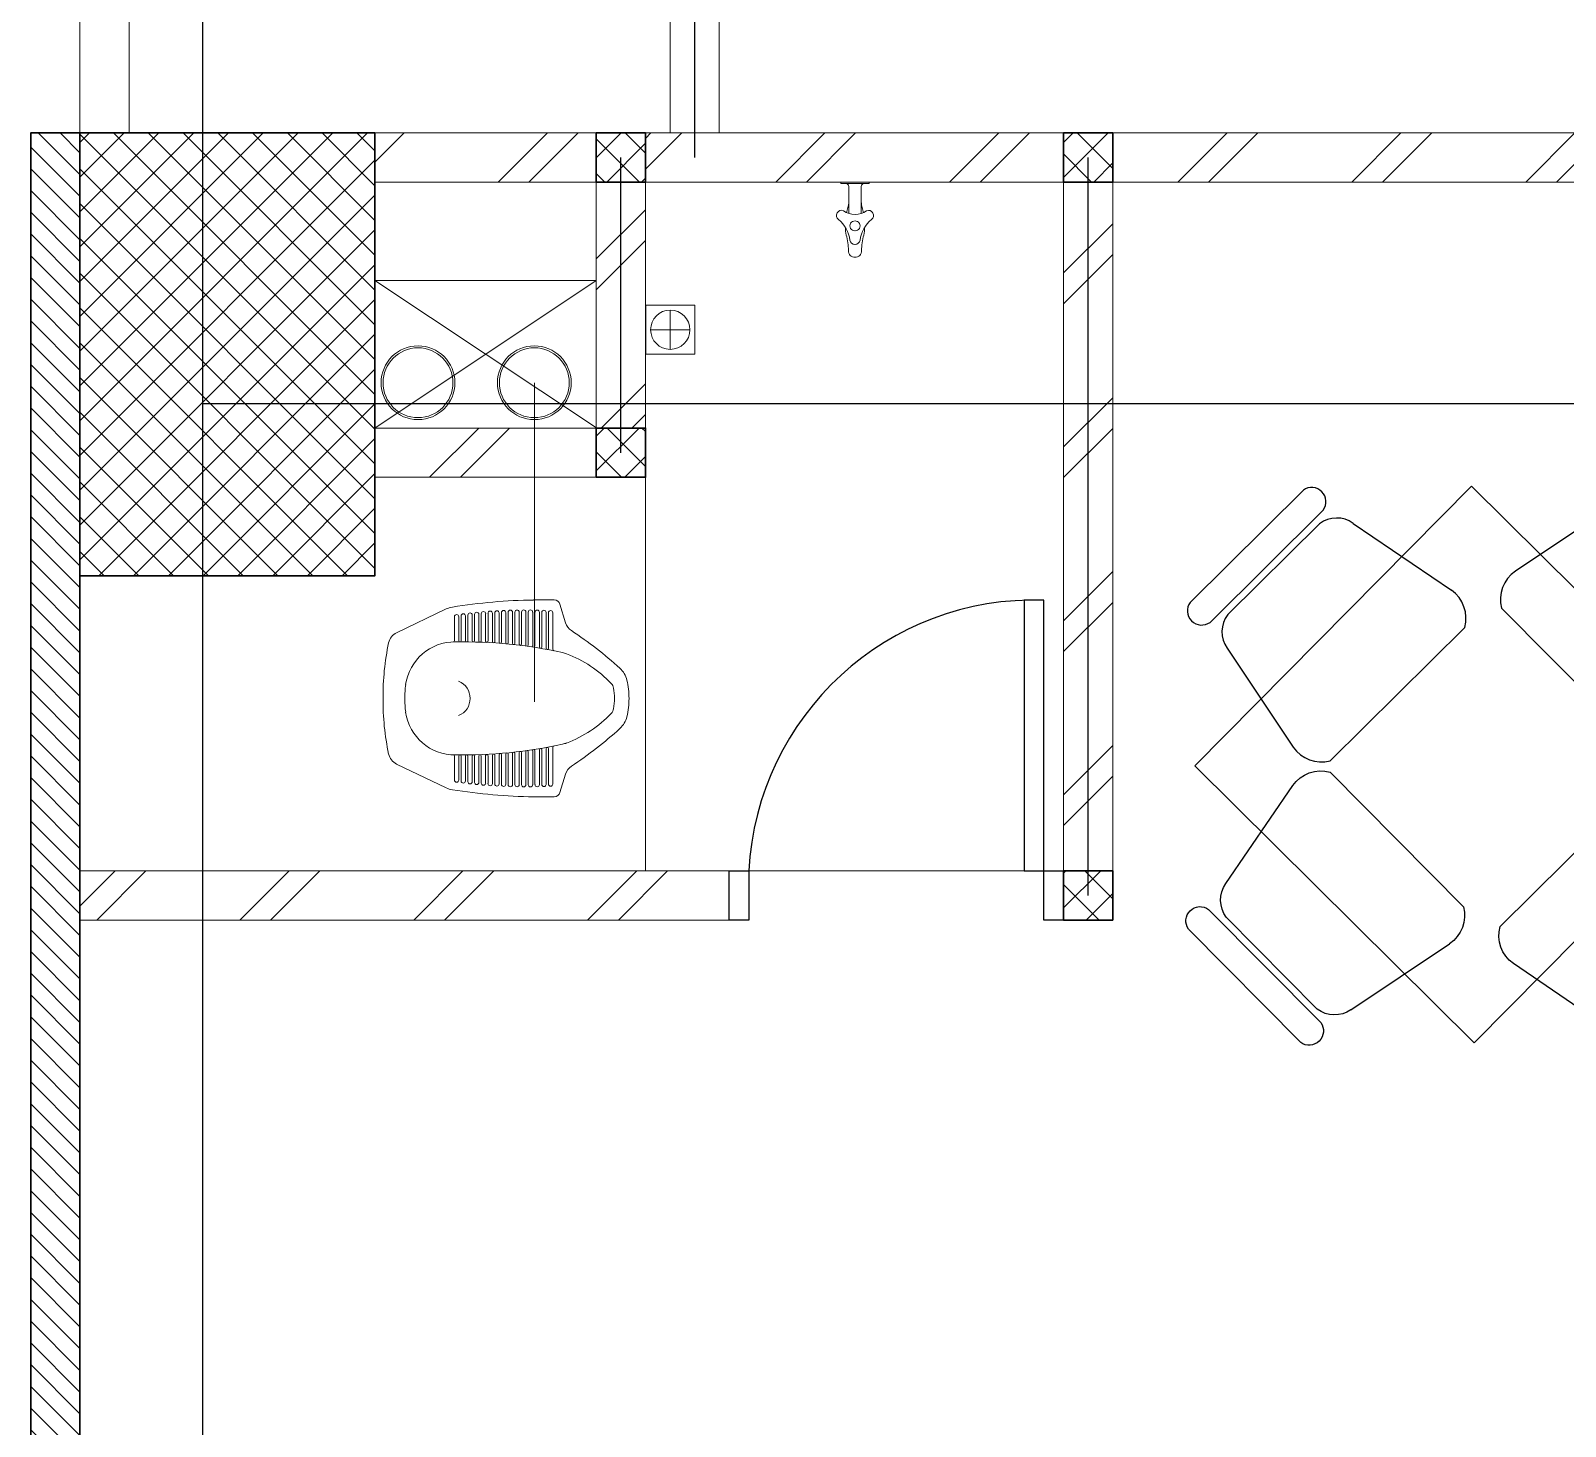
# Model space of a CAD drawing. Header units: millimetres. Extents: x -324 to 75, y -297 to 70.
# Drawn here: x -85.456 to -82.336, y 0.796 to 3.633 of the extents above; entities that cross this region are included whole.
import ezdxf

# ---------------------------------------------------------------- set-up
doc = ezdxf.new("R2010")
doc.units = ezdxf.units.MM
doc.layers.get('defpoints').update_dxf_attribs({"color": 1})
for name, color, linetype, lineweight in [('ars', 11, 'Continuous', 0), ('KOL', 1, 'Continuous', 30), ('KOLOM', 4, 'Continuous', 9), ('lan', 7, 'Continuous', 15), ('SANITAIR', 15, 'Continuous', 9), ('tem', 5, 'Continuous', 20), ('u', 6, 'Continuous', 20)]:
    doc.layers.add(name, color=color, linetype=linetype, lineweight=lineweight)
doc.layers.add('as', color=1, linetype='Continuous', plot=False)
doc.layers.add('FURNITURE', color=68, linetype='Continuous')
doc.layers.add('Kusen', color=30, linetype='Continuous')
doc.styles.add('ATTR', font='romans.shx', dxfattribs={"width": 0.8, "height": 0.56})

# ---------------------------------------------------------------- blocks, each defined once
blk = doc.blocks.new("k1'")
at = {"layer": 'ars'}
h = blk.add_hatch(dxfattribs=at)
h.set_pattern_fill('_USER', color=256, scale=0.05, angle=45, double=1, pattern_type=0)
h.set_pattern_definition([(45, (0, -5), (-0.03535534, 0.03535534), []), (135, (0, -5), (-0.03535534, -0.03535534), [])])
h.paths.add_polyline_path([(-0.3, -0.45), (0.3, -0.45), (0.3, 0.45), (-0.3, 0.45)])
at = {"layer": 'KOL'}
blk.add_lwpolyline([(-0.3, -0.45), (0.3, -0.45), (0.3, 0.45), (-0.3, 0.45)], close=True, dxfattribs=at)
blk = doc.blocks.new('KRAN ATAS')
for p, q in [((-0.0198, 0), (0, 0)), ((-0.0198, -0.0015), (-0.0198, 0)), ((0.0198, 0), (0, 0)), ((0.0198, -0.0015), (0.0198, 0)), ((-0.0193, -0.002), (0, -0.002)), ((-0.0087, -0.006), (-0.0087, -0.0441)), ((0.0193, -0.002), (0, -0.002)), ((0.0087, -0.006), (0.0087, -0.0441))]:
    blk.add_line(p, q)
for centre, radius, start, end in [((-0.0193, -0.0015), 0.0005, 180, 270), ((-0.0127, -0.006), 0.004, 0, 90), ((0.0127, -0.006), 0.004, 90, 180), ((0.0193, -0.0015), 0.0005, 270, 0), ((-0.0188, -0.0464), 0.00682, 67.5786, 152.7397), ((0, -0.0187), 0.0268, 232.9628, 307.0372), ((0.0743, -0.0604), 0.0878, 163.7486, 168.4446), ((-0.0388, -0.0275), 0.03, 343.7486, 0), ((0.0388, -0.0275), 0.03, 180, 196.2514), ((-0.0743, -0.0604), 0.0878, 11.5554, 16.2514), ((0.0188, -0.0464), 0.00682, 27.2603, 112.4214), ((-0.0191, -0.047), 0.00682, 147.2603, 232.4214), ((-0.0514, -0.0871), 0.0447, 7.4918, 50.9581), ((0.0743, -0.0604), 0.0878, 182.0552, 189.0251), ((-0.0004, -0.0613), 0.0068, 86.5771, 273.4229), ((0.0004, -0.0613), 0.0068, 266.5771, 93.4229), ((0.0514, -0.0871), 0.0447, 129.0419, 172.5082), ((-0.0743, -0.0604), 0.0878, 350.9749, 357.9448), ((0.0191, -0.047), 0.00682, 307.5786, 32.7397), ((-0.0892, -0.0965), 0.08, 0.3555, 16.2023), ((-0.0003, -0.0804), 0.00682, 187.5786, 272.7397), ((0.0003, -0.0804), 0.00682, 267.2603, 352.4214), ((0.0892, -0.0965), 0.08, 163.7977, 179.6445), ((-0.0004, -0.0965), 0.0088, 176.8553, 272.6444), ((0.0004, -0.0965), 0.0088, 267.3556, 3.1447)]:
    blk.add_arc(centre, radius, start, end)
blk = doc.blocks.new('AVOOR')
blk.add_lwpolyline([(-21.8185, -71.5914), (-21.9185, -71.5914), (-21.9185, -71.4914), (-21.8185, -71.4914)], close=True)
for points in [[(-21.8685, -71.5014), (-21.8685, -71.5814)], [(-21.9085, -71.5414), (-21.8285, -71.5414)]]:
    blk.add_lwpolyline(points)
blk.add_circle((-21.8685, -71.5414), 0.04)
blk = doc.blocks.new('CL J D')
for p, q in [((0.306, 0.1938), (0.3479, 0.1938)), ((0.0275, 0.1273), (0.1283, 0.1756)), ((0.145, 0.1598), (0.145, 0.1109)), ((0.1539, 0.1598), (0.1539, 0.1111)), ((0.1587, 0.1615), (0.1587, 0.1111)), ((0.1676, 0.1615), (0.1676, 0.1111)), ((0.1723, 0.1631), (0.1723, 0.1111)), ((0.1812, 0.1631), (0.1812, 0.1109)), ((0.186, 0.1645), (0.186, 0.1109)), ((0.1949, 0.1645), (0.1949, 0.1105)), ((0.1996, 0.1657), (0.1996, 0.1105)), ((0.2085, 0.1657), (0.2085, 0.11)), ((0.2133, 0.1667), (0.2133, 0.11)), ((0.2222, 0.1667), (0.2222, 0.1092)), ((0.2269, 0.1676), (0.2269, 0.1092)), ((0.2358, 0.1676), (0.2358, 0.1082)), ((0.2406, 0.1682), (0.2406, 0.1082)), ((0.2495, 0.1682), (0.2495, 0.107)), ((0.2542, 0.1687), (0.2542, 0.107)), ((0.2631, 0.1687), (0.2631, 0.1056)), ((0.2679, 0.169), (0.2679, 0.1056)), ((0.2768, 0.169), (0.2768, 0.104)), ((0.2815, 0.1692), (0.2815, 0.104)), ((0.2904, 0.1692), (0.2904, 0.1022)), ((0.2952, 0.1691), (0.2952, 0.1022)), ((0.3041, 0.1691), (0.3041, 0.1003)), ((0.3088, 0.1689), (0.3088, 0.1003)), ((0.3177, 0.1689), (0.3177, 0.0981)), ((0.3225, 0.1685), (0.3225, 0.0981)), ((0.3314, 0.1685), (0.3314, 0.0957)), ((0.3361, 0.1679), (0.3361, 0.0957)), ((0.345, 0.1679), (0.345, 0.093)), ((0.3709, 0.1476), (0.3594, 0.1853)), ((0.145, -0.1722), (0.145, -0.1234)), ((0.1539, -0.1722), (0.1539, -0.1236)), ((0.1587, -0.174), (0.1587, -0.1236)), ((0.1676, -0.174), (0.1676, -0.1236)), ((0.1723, -0.1756), (0.1723, -0.1236)), ((0.1812, -0.1756), (0.1812, -0.1234)), ((0.186, -0.177), (0.186, -0.1234)), ((0.1949, -0.177), (0.1949, -0.123)), ((0.1996, -0.1782), (0.1996, -0.123)), ((0.2085, -0.1782), (0.2085, -0.1224)), ((0.2133, -0.1792), (0.2133, -0.1224)), ((0.2222, -0.1792), (0.2222, -0.1216)), ((0.2269, -0.18), (0.2269, -0.1216)), ((0.2358, -0.18), (0.2358, -0.1206)), ((0.2406, -0.1807), (0.2406, -0.1206)), ((0.2495, -0.1807), (0.2495, -0.1195)), ((0.2542, -0.1812), (0.2542, -0.1195)), ((0.2631, -0.1812), (0.2631, -0.1181)), ((0.2679, -0.1815), (0.2679, -0.1181)), ((0.2768, -0.1815), (0.2768, -0.1165)), ((0.2815, -0.1816), (0.2815, -0.1165)), ((0.2904, -0.1816), (0.2904, -0.1147)), ((0.2952, -0.1816), (0.2952, -0.1147)), ((0.3041, -0.1816), (0.3041, -0.1127)), ((0.3088, -0.1813), (0.3088, -0.1127)), ((0.3177, -0.1813), (0.3177, -0.1105)), ((0.3225, -0.1809), (0.3225, -0.1105)), ((0.3314, -0.1809), (0.3314, -0.1081)), ((0.3361, -0.1803), (0.3361, -0.1081)), ((0.345, -0.1803), (0.345, -0.1055)), ((0.0275, -0.1398), (0.1283, -0.188)), ((0.3709, -0.16), (0.3594, -0.1977)), ((0.306, -0.2062), (0.3479, -0.2062))]:
    blk.add_line(p, q)
for centre, radius, start, end in [((0.3183, -0.8979), 1.0917, 90.6447, 99.3564), ((0.3479, 0.1818), 0.012, 16.9837, 90), ((0.1462, 0.1381), 0.0415, 97.4366, 115.5884), ((0.1495, 0.1598), 0.00445, 0, 180), ((0.1631, 0.1615), 0.00445, 0, 180), ((0.1768, 0.1631), 0.00445, 0, 180), ((0.1904, 0.1645), 0.00445, 0, 180), ((0.2041, 0.1657), 0.00445, 0, 180), ((0.2177, 0.1667), 0.00445, 0, 180), ((0.2314, 0.1676), 0.00445, 0, 180), ((0.245, 0.1682), 0.00445, 0, 180), ((0.2587, 0.1687), 0.00445, 0, 180), ((0.2723, 0.169), 0.00445, 0, 180), ((0.286, 0.1692), 0.00445, 0, 180), ((0.2996, 0.1691), 0.00445, 0, 180), ((0.3133, 0.1689), 0.00445, 0, 180), ((0.3269, 0.1685), 0.00445, 0, 180), ((0.3406, 0.1679), 0.00445, 0, 180), ((0.0403, 0.1006), 0.0297, 115.5884, 167.907), ((0.3992, 0.1563), 0.0297, 196.9837, 236.587), ((-0.0629, -0.5443), 0.8096, 47.7542, 56.587), ((0.5098, 0), 0.5098, 167.907, 180.7001), ((0.1458, 0.0077), 0.1009, 89.3646, 171.9631), ((0.1427, 0.1109), 0.00237, 271.7186, 0), ((0.1639, -0.8282), 0.9369, 77.6038, 91.0419), ((0.1563, 0.1111), 0.00237, 180, 0), ((0.17, 0.1111), 0.00237, 180, 0), ((0.1836, 0.1109), 0.00237, 180, 0), ((0.1973, 0.1105), 0.00237, 180, 0), ((0.2109, 0.11), 0.00237, 180, 0), ((0.2246, 0.1092), 0.00237, 180, 0), ((0.2382, 0.1082), 0.00237, 180, 0), ((0.2519, 0.107), 0.00237, 180, 0), ((0.2655, 0.1056), 0.00237, 180, 0), ((0.2792, 0.104), 0.00237, 180, 0), ((0.2928, 0.1022), 0.00237, 180, 0), ((0.3064, 0.1003), 0.00237, 180, 0), ((0.3201, 0.0981), 0.00237, 180, 0), ((0.3337, 0.0957), 0.00237, 180, 0), ((0.3474, 0.093), 0.00237, 180, 258.7357), ((0.3518, 0.0291), 0.0593, 68.9695, 77.1263), ((0.2831, -0.1497), 0.2509, 43.8785, 68.9695), ((0.4495, 0.0199), 0.0475, 13.4838, 47.7542), ((0.1995, 0.0001), 0.1551, 171.9445, 182.3259), ((0.1409, -0.0052), 0.0359, 358.3993, 69.7102), ((0.4511, 0.0118), 0.0178, 9.3054, 43.8785), ((0.3402, -0.0063), 0.1302, 0.0418, 9.3054), ((0.3402, -0.0063), 0.1598, 0.034, 13.4838), ((0.5098, -0.0125), 0.5098, 179.2999, 192.093), ((0.1995, -0.0125), 0.1551, 177.6741, 188.0555), ((0.1409, -0.0072), 0.0359, 290.2898, 1.6007), ((0.4511, -0.0243), 0.0178, 316.1215, 350.6946), ((0.3402, -0.0061), 0.1302, 350.6946, 359.9582), ((0.3402, -0.0061), 0.1598, 346.5162, 359.966), ((0.1458, -0.0202), 0.1009, 188.0369, 270.6354), ((0.2831, 0.1372), 0.2509, 291.0305, 316.1215), ((0.4495, -0.0323), 0.0475, 312.2458, 346.5162), ((-0.0629, 0.5318), 0.8096, 303.413, 312.2458), ((0.0403, -0.113), 0.0297, 192.093, 244.4116), ((0.1427, -0.1234), 0.00237, 0, 88.2814), ((0.1639, 0.8157), 0.9369, 268.9581, 282.3962), ((0.1563, -0.1236), 0.00237, 0, 180), ((0.17, -0.1236), 0.00237, 0, 180), ((0.1836, -0.1234), 0.00237, 0, 180), ((0.1973, -0.123), 0.00237, 0, 180), ((0.2109, -0.1224), 0.00237, 0, 180), ((0.2246, -0.1216), 0.00237, 0, 180), ((0.2382, -0.1206), 0.00237, 0, 180), ((0.2519, -0.1195), 0.00237, 0, 180), ((0.2655, -0.1181), 0.00237, 0, 180), ((0.2792, -0.1165), 0.00237, 0, 180), ((0.2928, -0.1147), 0.00237, 0, 180), ((0.3064, -0.1127), 0.00237, 0, 180), ((0.3201, -0.1105), 0.00237, 0, 180), ((0.3337, -0.1081), 0.00237, 0, 180), ((0.3474, -0.1055), 0.00237, 101.2643, 180), ((0.3518, -0.0415), 0.0593, 282.8737, 291.0305), ((0.3992, -0.1687), 0.0297, 123.413, 163.0163), ((0.1495, -0.1722), 0.00445, 180, 0), ((0.1631, -0.174), 0.00445, 180, 0), ((0.1768, -0.1756), 0.00445, 180, 0), ((0.1904, -0.177), 0.00445, 180, 0), ((0.2041, -0.1782), 0.00445, 180, 0), ((0.2177, -0.1792), 0.00445, 180, 0), ((0.2314, -0.18), 0.00445, 180, 0), ((0.245, -0.1807), 0.00445, 180, 0), ((0.2587, -0.1812), 0.00445, 180, 0), ((0.2723, -0.1815), 0.00445, 180, 0), ((0.286, -0.1816), 0.00445, 180, 0), ((0.2996, -0.1816), 0.00445, 180, 0), ((0.3133, -0.1813), 0.00445, 180, 0), ((0.3269, -0.1809), 0.00445, 180, 0), ((0.3406, -0.1803), 0.00445, 180, 0), ((0.1462, -0.1506), 0.0415, 244.4116, 262.5634), ((0.3183, 0.8854), 1.0917, 260.6436, 269.3553), ((0.3479, -0.1942), 0.012, 270, 343.0163)]:
    blk.add_arc(centre, radius, start, end)
blk = doc.blocks.new('P.60')
at = {"layer": 'Kusen'}
for points in [[(1472.8348, 997.5354), (1472.8748, 997.5354), (1472.8748, 997.4354), (1472.8348, 997.4354)], [(1473.4748, 997.5354), (1473.5148, 997.5354), (1473.5148, 997.4354), (1473.4748, 997.4354)], [(1472.8748, 996.8854), (1472.9148, 996.8854), (1472.9148, 997.4354), (1472.8748, 997.4354)]]:
    blk.add_lwpolyline(points, close=True, dxfattribs=at)
blk.add_arc((1472.8948, 997.4658), 0.5808, 268.0266, 356.9943, dxfattribs=at)
blk = doc.blocks.new('Manager Chair')
for p, q in [((6.793595, 0), (-6.793595, 0)), ((6.793595, -2.40006), (-6.793595, -2.40006)), ((5.764665, -3), (-5.250155, -3)), ((-7.308135, -5), (-9.242845, -14.93924)), ((7.82266, -5), (9.757352, -14.93924)), ((-7.822645, -18), (8.337156, -18))]:
    blk.add_line(p, q)
for centre, radius, start, end in [((-6.608415, -1.20003), 1.214231, 98.77222, 261.2278), ((6.608435, -1.20003), 1.214228, 278.7714, 81.22861), ((-4.915795, -5.40289), 2.426032, 97.92188, 170.4409), ((5.430285, -5.40292), 2.42607, 9.559852, 82.07782), ((-6.352795, -15.45813), 2.936262, 169.8216, 239.9611), ((6.867295, -15.45813), 2.936262, 300.0388, 10.17842)]:
    blk.add_arc(centre, radius, start, end)
at = {"style": 'ATTR', "width": 0.8, "flags": 9}
blk.add_attdef('ESTCODE', (0, 0), '', height=0.003816, dxfattribs=at)
blk = doc.blocks.new('mj makan')
blk.add_lwpolyline([(-0.0055, 1.1314), (0.5629, 0.5684), (0, 0), (-0.5684, 0.5629)], close=True)
for p, xscale, yscale, zscale, rotation in [((-0.4923, 1.0685), -0.02383953608250516, 0.02383953608250516, 0.02383953608250516, 44.72219960516194), ((0.4614, 1.0156), -0.02383953608250517, 0.02383953608250517, 0.02383953608250517, 314.7221996051619)]:
    blk.add_blockref('Manager Chair', p, dxfattribs=dict(xscale=xscale, yscale=yscale, zscale=zscale, rotation=rotation))
at = {"extrusion": (0, 0, -1)}
for p, xscale, yscale, zscale, rotation in [((-0.457, 0.1222), -0.02383953608250516, 0.02383953608250516, -0.02383953608250516, 135.277800394838), ((0.4971, 0.0786), -0.0238395360825052, 0.0238395360825052, -0.0238395360825052, 225.2778003948382)]:
    blk.add_blockref('Manager Chair', p, dxfattribs=dict(at, xscale=xscale, yscale=yscale, zscale=zscale, rotation=rotation))
blk = doc.blocks.new('K 10.10')
at = {"layer": 'ars'}
h = blk.add_hatch(dxfattribs=at)
h.set_pattern_fill('_USER', color=256, scale=0.05, angle=45, double=1, pattern_type=0)
h.set_pattern_definition([(45, (0, 0), (-0.035355339, 0.035355339), []), (135, (0, 0), (-0.035355339, -0.035355339), [])])
h.paths.add_polyline_path([(1560.5383, 1380.4069), (1560.6383, 1380.4069), (1560.6383, 1380.5069), (1560.5383, 1380.5069)])
at = {"layer": 'KOL'}
blk.add_lwpolyline([(1560.5383, 1380.4069), (1560.6383, 1380.4069), (1560.6383, 1380.5069), (1560.5383, 1380.5069)], close=True, dxfattribs=at)
blk = doc.blocks.new('A-2')
at = {"layer": 'ars'}
h = blk.add_hatch(dxfattribs=at)
h.set_pattern_fill('ANSI31', color=256, scale=0.25, angle=180, style=0)
h.set_pattern_definition([(135, (-32.84, 5.669545), (0.02209709, 0.02209709), [])])
h.paths.add_polyline_path([(-32.24, -0.1305), (-32.74, -0.1305), (-32.84, -0.1305), (-32.84, 5.6695), (-32.74, 5.6695), (-32.74, -0.0305), (-32.24, -0.0305)])
h = blk.add_hatch(dxfattribs=at)
h.set_pattern_fill('TEMBOK', color=256, scale=0.25)
h.set_pattern_definition([(45, (9.0228, -3.5551), (-0.1767767, 0.1767767), []), (45, (9.0853, -3.5551), (-0.1767767, 0.1767767), [])])
h.paths.add_polyline_path([(-31.69, 5.6695), (-32.14, 5.6695), (-32.14, 5.5695), (-31.69, 5.5695)])
h = blk.add_hatch(dxfattribs=at)
h.set_pattern_fill('TEMBOK', color=256, scale=0.25)
h.set_pattern_definition([(45, (8.1728, -3.5551), (-0.1767767, 0.1767767), []), (45, (8.2353, -3.5551), (-0.1767767, 0.1767767), [])])
h.paths.add_polyline_path([(-30.74, 5.6695), (-31.59, 5.6695), (-31.59, 5.5695), (-30.74, 5.5695)])
h = blk.add_hatch(dxfattribs=at)
h.set_pattern_fill('TEMBOK', color=256, scale=0.25)
h.set_pattern_definition([(45, (7.2228, -3.5551), (-0.1767767, 0.1767767), []), (45, (7.2853, -3.5551), (-0.1767767, 0.1767767), [])])
h.paths.add_polyline_path([(-29.34, 5.6695), (-30.64, 5.6695), (-30.64, 5.5695), (-29.34, 5.5695)])
h = blk.add_hatch(dxfattribs=at)
h.set_pattern_fill('TEMBOK', color=256, scale=0.25)
h.set_pattern_definition([(45, (7.2928, -7.0551), (-0.1767767, 0.1767767), []), (45, (7.3553, -7.0551), (-0.1767767, 0.1767767), [])])
h.paths.add_polyline_path([(-31.69, 5.5695), (-31.59, 5.5695), (-31.59, 5.0695), (-31.69, 5.0695)])
h = blk.add_hatch(dxfattribs=at)
h.set_pattern_fill('TEMBOK', color=256, scale=0.25)
h.set_pattern_definition([(45, (6.3428, -6.1551), (-0.1767767, 0.1767767), []), (45, (6.4053, -6.1551), (-0.1767767, 0.1767767), [])])
h.paths.add_polyline_path([(-30.74, 5.5695), (-30.64, 5.5695), (-30.64, 4.1695), (-30.74, 4.1695)])
h = blk.add_hatch(dxfattribs=at)
h.set_pattern_fill('TEMBOK', color=256, scale=0.25)
h.set_pattern_definition([(45, (9.0228, -2.9551), (-0.1767767, 0.1767767), []), (45, (9.0853, -2.9551), (-0.1767767, 0.1767767), [])])
h.paths.add_polyline_path([(-31.69, 5.0695), (-32.14, 5.0695), (-32.14, 4.9695), (-31.69, 4.9695)])
h = blk.add_hatch(dxfattribs=at)
h.set_pattern_fill('TEMBOK', color=256, scale=0.25)
h.set_pattern_definition([(45, (9.0228, -2.0551), (-0.1767767, 0.1767767), []), (45, (9.0853, -2.0551), (-0.1767767, 0.1767767), [])])
h.paths.add_polyline_path([(-31.42, 4.1695), (-32.74, 4.1695), (-32.74, 4.0695), (-31.42, 4.0695)])
for centre, radius in [((-32.0525, 5.1617), 0.075), ((-32.0525, 5.1617), 0.071), ((-31.816, 5.1617), 0.075), ((-31.816, 5.1617), 0.071)]:
    blk.add_circle(centre, radius, dxfattribs=at)
at = {"layer": 'as'}
for p, q in [((-32.49, 0.1195), (-32.49, 13.2195)), ((-31.49, 5.6195), (-31.49, 7.7195)), ((-31.64, 5.0195), (-31.64, 5.6195)), ((-30.69, 4.1195), (-30.69, 5.6195)), ((-32.49, 5.1195), (41.91, 5.1195))]:
    blk.add_line(p, q, dxfattribs=at)
at = {"layer": 'KOL'}
blk.add_lwpolyline([(-32.24, -0.1305), (-32.74, -0.1305), (-32.84, -0.1305), (-32.84, 5.6695), (-32.74, 5.6695), (-32.74, -0.0305), (-32.24, -0.0305), (-32.24, -0.1305)], dxfattribs=at)
at = {"layer": 'lan'}
for p, q in [((-31.59, 4.9695), (-31.59, 4.1695)), ((-31.38, 4.1695), (-30.82, 4.1695))]:
    blk.add_line(p, q, dxfattribs=at)
for points in [[(-32.74, 5.6695), (-32.64, 5.6695), (-32.64, 7.6695), (-32.74, 7.6695)], [(-31.54, 5.6695), (-31.44, 5.6695), (-31.44, 7.6695), (-31.54, 7.6695)]]:
    blk.add_lwpolyline(points, close=True, dxfattribs=at)
at = {"layer": 'tem'}
for points in [[(-32.14, 5.6695), (-31.69, 5.6695), (-31.69, 5.5695), (-32.14, 5.5695)], [(-30.74, 5.6695), (-31.59, 5.6695), (-31.59, 5.5695), (-30.74, 5.5695)], [(-29.34, 5.6695), (-30.64, 5.6695), (-30.64, 5.5695), (-29.34, 5.5695)], [(-31.69, 5.5695), (-31.59, 5.5695), (-31.59, 5.0695), (-31.69, 5.0695)], [(-30.74, 5.5695), (-30.64, 5.5695), (-30.64, 4.1695), (-30.74, 4.1695)], [(-31.69, 4.9695), (-32.14, 4.9695), (-32.14, 5.0695), (-31.69, 5.0695)], [(-31.42, 4.0695), (-32.74, 4.0695), (-32.74, 4.1695), (-31.42, 4.1695)]]:
    blk.add_lwpolyline(points, close=True, dxfattribs=at)
at = {"layer": 'u'}
for points in [[(-32.14, 5.3695), (-31.6896, 5.07)], [(-32.14, 5.0695), (-31.69, 5.3695)], [(-32.14, 5.3695), (-31.69, 5.3695)], [(-31.816, 5.1617), (-31.816, 4.5132)]]:
    blk.add_lwpolyline(points, dxfattribs=at)
at = {"layer": 'FURNITURE', "rotation": 180}
blk.add_blockref('mj makan', (-29.9105, 4.9515), dxfattribs=at)
at = {"layer": 'KOL'}
blk.add_blockref("k1'", (-32.44, 5.2195), dxfattribs=at)
at = {"layer": 'KOLOM', "extrusion": (0, 0, -1), "xscale": -1, "zscale": -1}
for p in [(1592.2283, -1374.8373), (1591.2783, -1374.8373), (1592.2283, -1375.4373), (1591.2783, -1376.3373)]:
    blk.add_blockref('K 10.10', p, dxfattribs=at)
at = {"layer": 'Kusen', "rotation": 180}
blk.add_blockref('P.60', (1442.0948, 1001.6049), dxfattribs=at)
at = {"layer": 'SANITAIR', "extrusion": (0, 0, -1), "xscale": 1.450644103627577, "yscale": 1.450644103627577, "zscale": -1.450644103627577, "rotation": 0.03865591531154327}
blk.add_blockref('KRAN ATAS', (31.164, 5.5695), dxfattribs=at)
at = {"layer": 'SANITAIR', "xscale": -1}
blk.add_blockref('AVOOR', (-53.4081, 76.8109), dxfattribs=at)
at = {"layer": 'SANITAIR', "extrusion": (0, 0, -1), "xscale": -1, "zscale": -1}
blk.add_blockref('CL J D', (32.1235, 4.5263), dxfattribs=at)

msp = doc.modelspace()

# ---------------------------------------------------------------- block references
at = {"layer": 'defpoints'}
msp.add_blockref('A-2', (-52.6163, -2.2441), dxfattribs=at)

doc.saveas('drawing.dxf')
